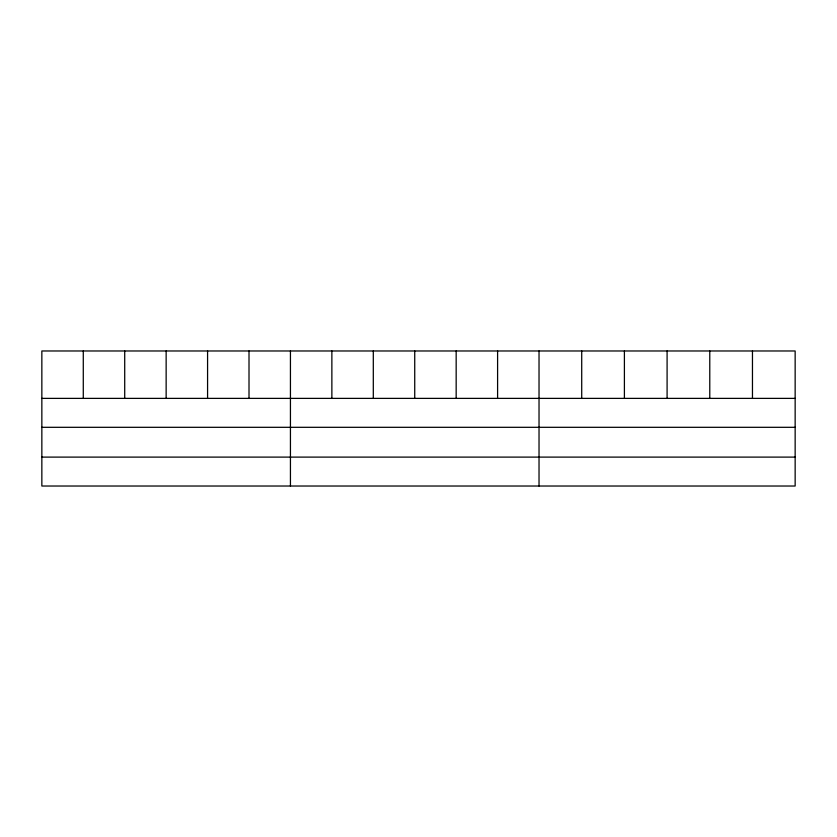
<?xml version="1.0" encoding="UTF-8"?>
<svg xmlns="http://www.w3.org/2000/svg" width="837" height="837" viewBox="0 0 837 837"><rect width="100%" height="100%" fill="white"/><g stroke="black" fill="none" stroke-linecap="round" stroke-linejoin="round"><path stroke-width="1.26" d="M795.15 427.309L795.15 350.975L41.85 350.975L41.85 486.025L795.15 486.025L795.15 427.309L41.85 427.309M41.85 398.381L795.15 398.381M41.85 457.107L795.15 457.107M752.463 350.975L752.463 398.381M709.776 350.975L709.776 398.381M667.089 350.975L667.089 398.381M624.402 350.975L624.402 398.381M581.715 350.975L581.715 398.381M539.028 350.975L539.028 486.025M497.596 350.975L497.596 398.381M456.165 350.975L456.165 398.381M414.733 350.975L414.733 398.381M373.302 350.975L373.302 398.381M331.87 350.975L331.87 398.381M290.439 350.975L290.439 486.025M249.007 350.975L249.007 398.381M207.576 350.975L207.576 398.381M166.144 350.975L166.144 398.381M124.713 350.975L124.713 398.381M83.281 350.975L83.281 398.381"/></g></svg>
